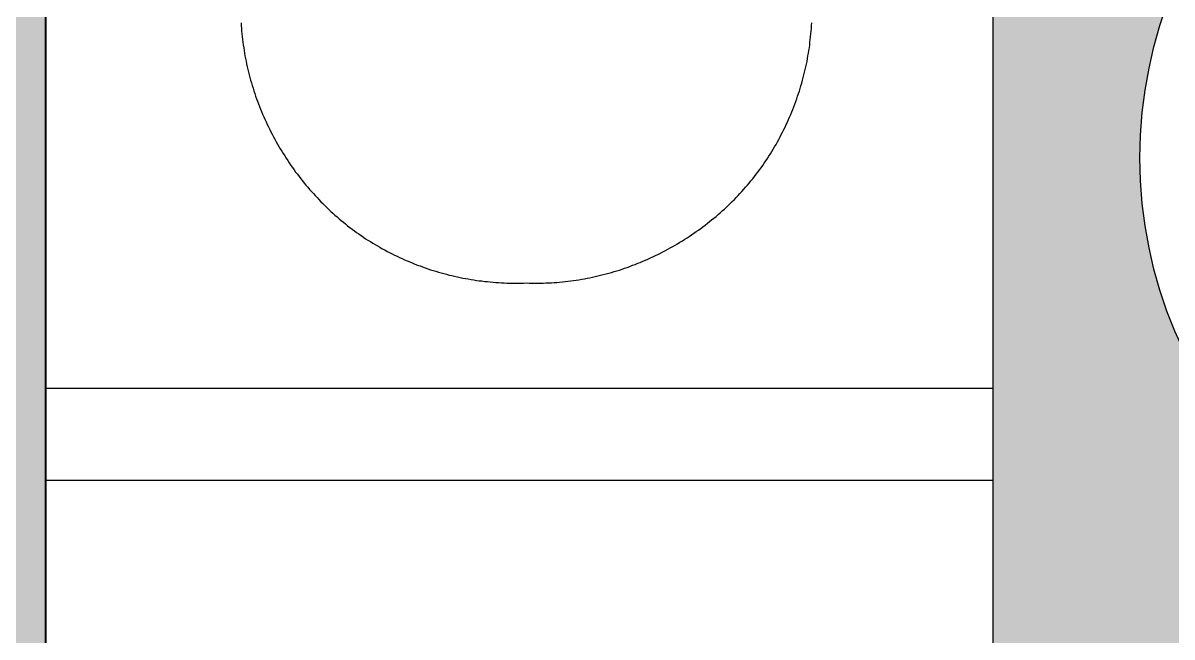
# Model space of a CAD drawing. Header units: millimetres. Extents: x 691 to 18605, y 670 to 10026.
# Drawn here: x 4125.04 to 4153.59, y 5826.26 to 5841.5 of the extents above; entities that cross this region are included whole.
import ezdxf

# ---------------------------------------------------------------- set-up
doc = ezdxf.new("R2010")
doc.units = ezdxf.units.MM

# ---------------------------------------------------------------- blocks, each defined once
blk = doc.blocks.new('BORNERA TIERRA')
at = {"true_color": 0x636466}
h = blk.add_hatch(color=251, dxfattribs=at)
h.dxf.hatch_style = 1
h.paths.add_polyline_path([(0, -30.69), (-4.29, -30.69), (-4.29, -22.11), (0, -22.11), (0, -18.6061, -0.414214), (-3.7561, -14.85, -0.414214), (0, -11.0939), (0, -9.4515), (-5, -9.4515), (-5, -43.3485), (0, -43.3485), (0, -41.7061, -0.414214), (-3.7561, -37.95, -0.414214), (0, -34.1939)])
h.paths.add_polyline_path([(0, -4.5579), (-5, -4.5579), (-5, -8.5394), (0, -8.5394)])
h.paths.add_polyline_path([(0, 0), (-5, 0), (-5, -3.3), (0, -3.3)])
h.paths.add_polyline_path([(0, -44.2606), (-5, -44.2606), (-5, -48.2421), (0, -48.2421)])
h.paths.add_polyline_path([(0, -49.5), (-5, -49.5), (-5, -52.8), (0, -52.8)])
h = blk.add_hatch(color=251, dxfattribs=at)
h.dxf.hatch_style = 1
h.paths.add_polyline_path([(5, 0), (0, 0), (0, -3.3), (5, -3.3)])
h.paths.add_polyline_path([(5, -4.5579), (0, -4.5579), (0, -8.5394), (5, -8.5394)])
h.paths.add_polyline_path([(5, -9.4515), (0, -9.4515), (0, -11.0939, -0.414214), (3.7561, -14.85, -0.414214), (0, -18.6061), (0, -22.11), (4.29, -22.11), (4.29, -30.69), (0, -30.69), (0, -34.1939, -0.414214), (3.7561, -37.95, -0.414214), (0, -41.7061), (0, -43.3485), (5, -43.3485)])
h.paths.add_polyline_path([(5, -44.2606), (0, -44.2606), (0, -48.2421), (5, -48.2421)])
h.paths.add_polyline_path([(5, -49.5), (0, -49.5), (0, -52.8), (5, -52.8)])
at = {"color": 250, "linetype": 'Continuous'}
for p, q in [((-5, 0), (-5, -52.8)), ((5, 0), (5, -52.8))]:
    blk.add_line(p, q, dxfattribs=at)
at = {"color": 253, "linetype": 'Continuous'}
blk.add_circle((0, -37.95), 3.7561, dxfattribs=at)
blk = doc.blocks.new('FRENO DE BORNERA')
at = {"color": 9, "linetype": 'Continuous', "true_color": 0xc7c8ca}
blk.add_line((-4, -36.7707), (4, -36.7707), dxfattribs=at)
blk.add_lwpolyline([(-4, 0), (4, 0), (4, -45), (-4, -45)], close=True, dxfattribs=at)
at = {"color": 9, "true_color": 0xc7c8ca}
blk.add_lwpolyline([(-2.3496, -32.9088), (-2.3483, -32.9326), (-2.347, -32.9564), (-2.3443, -32.9789), (-2.3417, -33.0027), (-2.3404, -33.0252), (-2.3377, -33.049), (-2.3337, -33.0728), (-2.3311, -33.0953), (-2.3271, -33.1191), (-2.3245, -33.1416), (-2.3205, -33.1654), (-2.3166, -33.1878), (-2.3113, -33.2117), (-2.3073, -33.2341), (-2.302, -33.2566), (-2.2967, -33.2804), (-2.2914, -33.3029), (-2.2861, -33.3254), (-2.2808, -33.3479), (-2.2742, -33.3704), (-2.2689, -33.3928), (-2.2623, -33.4166), (-2.2557, -33.4391), (-2.2478, -33.4603), (-2.2412, -33.4828), (-2.2332, -33.5052), (-2.2266, -33.5277), (-2.2187, -33.5502), (-2.2108, -33.5714), (-2.2015, -33.5939), (-2.1936, -33.6163), (-2.1843, -33.6375), (-2.1764, -33.6587), (-2.1671, -33.6811), (-2.1579, -33.7023), (-2.1486, -33.7235), (-2.138, -33.7446), (-2.1288, -33.7671), (-2.1182, -33.7883), (-2.1076, -33.8094), (-2.097, -33.8293), (-2.0864, -33.8504), (-2.0759, -33.8716), (-2.064, -33.8914), (-2.0534, -33.9126), (-2.0415, -33.9324), (-2.0296, -33.9536), (-2.0177, -33.9734), (-2.0058, -33.9933), (-1.9939, -34.0131), (-1.9806, -34.0329), (-1.9674, -34.0528), (-1.9555, -34.0726), (-1.9423, -34.0924), (-1.9291, -34.1123), (-1.9145, -34.1308), (-1.9013, -34.1493), (-1.8881, -34.1691), (-1.8735, -34.1877), (-1.859, -34.2062), (-1.8444, -34.2247), (-1.8299, -34.2432), (-1.8153, -34.2617), (-1.8008, -34.2802), (-1.7849, -34.2974), (-1.7704, -34.3159), (-1.7545, -34.3331), (-1.7386, -34.3503), (-1.7227, -34.3675), (-1.7069, -34.3847), (-1.691, -34.4019), (-1.6751, -34.4191), (-1.6579, -34.435), (-1.6421, -34.4522), (-1.6249, -34.468), (-1.6077, -34.4839), (-1.5905, -34.5011), (-1.5733, -34.5156), (-1.5561, -34.5315), (-1.5389, -34.5474), (-1.5217, -34.5632), (-1.5032, -34.5778), (-1.4847, -34.5923), (-1.4675, -34.6069), (-1.449, -34.6214), (-1.4305, -34.636), (-1.412, -34.6505), (-1.3921, -34.6638), (-1.3736, -34.6783), (-1.3551, -34.6915), (-1.3353, -34.7048), (-1.3154, -34.718), (-1.2969, -34.7312), (-1.2771, -34.7431), (-1.2572, -34.7563), (-1.2374, -34.7682), (-1.2176, -34.7801), (-1.1977, -34.792), (-1.1766, -34.8039), (-1.1567, -34.8158), (-1.1356, -34.8264), (-1.1157, -34.8383), (-1.0946, -34.8489), (-1.0734, -34.8595), (-1.0522, -34.8701), (-1.0311, -34.8793), (-1.0099, -34.8899), (-0.9888, -34.8992), (-0.9676, -34.9097), (-0.9464, -34.919), (-0.924, -34.9269), (-0.9028, -34.9362), (-0.8816, -34.9455), (-0.8592, -34.9534), (-0.8367, -34.9613), (-0.8155, -34.9693), (-0.793, -34.9772), (-0.7705, -34.9851), (-0.7481, -34.9931), (-0.7269, -34.9997), (-0.7044, -35.0063), (-0.6819, -35.0129), (-0.6595, -35.0195), (-0.6357, -35.0261), (-0.6132, -35.0314), (-0.5907, -35.038), (-0.5682, -35.0433), (-0.5457, -35.0486), (-0.5219, -35.0539), (-0.4994, -35.0579), (-0.4756, -35.0632), (-0.4531, -35.0671), (-0.4307, -35.0711), (-0.4069, -35.0751), (-0.3844, -35.079), (-0.3606, -35.083), (-0.3368, -35.0856), (-0.3143, -35.0883), (-0.2905, -35.0922), (-0.268, -35.0936), (-0.2442, -35.0962), (-0.2204, -35.0989), (-0.1966, -35.1002), (-0.1741, -35.1015), (-0.1503, -35.1028), (-0.1265, -35.1042), (-0.104, -35.1055), (-0.0802, -35.1055), (-0.0564, -35.1055), (-0.0326, -35.1055), (-0.0101, -35.1055), (0.0137, -35.1055), (0.0375, -35.1055), (0.0613, -35.1042), (0.0838, -35.1055), (0.1076, -35.1055), (0.1314, -35.1055), (0.1552, -35.1055), (0.1777, -35.1055), (0.2015, -35.1055), (0.2253, -35.1042), (0.2491, -35.1042), (0.2716, -35.1028), (0.2954, -35.1015), (0.3192, -35.1002), (0.3417, -35.0975), (0.3655, -35.0949), (0.3893, -35.0936), (0.4118, -35.0909), (0.4356, -35.087), (0.4581, -35.0843), (0.4819, -35.0803), (0.5043, -35.0777), (0.5281, -35.0737), (0.5506, -35.0698), (0.5744, -35.0645), (0.5969, -35.0605), (0.6194, -35.0552), (0.6432, -35.0513), (0.6657, -35.046), (0.6882, -35.0393), (0.7107, -35.0341), (0.7345, -35.0288), (0.7569, -35.0222), (0.7794, -35.0155), (0.8019, -35.0089), (0.8244, -35.0023), (0.8469, -34.9957), (0.8694, -34.9878), (0.8905, -34.9798), (0.913, -34.9732), (0.9355, -34.9653), (0.9566, -34.956), (0.9791, -34.9481), (1.0016, -34.9388), (1.0228, -34.9309), (1.0439, -34.9216), (1.0664, -34.9124), (1.0876, -34.9031), (1.1087, -34.8939), (1.1299, -34.8833), (1.151, -34.8727), (1.1722, -34.8635), (1.1934, -34.8529), (1.2145, -34.8423), (1.2357, -34.8304), (1.2555, -34.8198), (1.2767, -34.8092), (1.2965, -34.7973), (1.3177, -34.7854), (1.3375, -34.7735), (1.3574, -34.7616), (1.3785, -34.7497), (1.3984, -34.7365), (1.4182, -34.7246), (1.4367, -34.7114), (1.4565, -34.6981), (1.4764, -34.6849), (1.4949, -34.6717), (1.5147, -34.6585), (1.5332, -34.6439), (1.5518, -34.6307), (1.5716, -34.6161), (1.5901, -34.6016), (1.6086, -34.5871), (1.6258, -34.5725), (1.6443, -34.558), (1.6629, -34.5434), (1.68, -34.5275), (1.6986, -34.5117), (1.7158, -34.4971), (1.7329, -34.4813), (1.7501, -34.4654), (1.7673, -34.4495), (1.7845, -34.4323), (1.8004, -34.4165), (1.8176, -34.3993), (1.8335, -34.3834), (1.8493, -34.3662), (1.8652, -34.349), (1.8811, -34.3318), (1.8969, -34.3146), (1.9128, -34.2974), (1.9287, -34.2789), (1.9432, -34.2617), (1.9578, -34.2432), (1.9723, -34.2247), (1.9869, -34.2062), (2.0014, -34.1877), (2.016, -34.1691), (2.0292, -34.1506), (2.0437, -34.1321), (2.057, -34.1123), (2.0702, -34.0938), (2.0834, -34.0739), (2.0966, -34.0554), (2.1085, -34.0356), (2.1218, -34.0157), (2.1337, -33.9959), (2.1456, -33.9761), (2.1575, -33.9549), (2.1694, -33.9351), (2.1813, -33.9152), (2.1932, -33.8941), (2.2038, -33.8729), (2.2143, -33.8531), (2.2249, -33.8319), (2.2355, -33.8107), (2.2461, -33.7896), (2.2553, -33.7684), (2.2659, -33.7473), (2.2752, -33.7261), (2.2844, -33.7049), (2.2937, -33.6825), (2.3029, -33.6613), (2.3122, -33.6401), (2.3201, -33.6177), (2.3281, -33.5952), (2.336, -33.574), (2.3439, -33.5515), (2.3519, -33.5291), (2.3598, -33.5066), (2.3664, -33.4854), (2.373, -33.4629), (2.3796, -33.4404), (2.3863, -33.418), (2.3929, -33.3942), (2.3995, -33.3717), (2.4048, -33.3492), (2.4101, -33.3267), (2.4154, -33.3042), (2.4206, -33.2804), (2.4259, -33.2579), (2.4312, -33.2355), (2.4352, -33.2117), (2.4392, -33.1892), (2.4431, -33.1654), (2.4471, -33.1429), (2.4511, -33.1191), (2.4537, -33.0966), (2.4564, -33.0728), (2.459, -33.049), (2.4616, -33.0265), (2.4643, -33.0027), (2.4669, -32.9789), (2.4683, -32.9564), (2.4696, -32.9326), (2.4709, -32.9088)], dxfattribs=at)
at = {"color": 9, "linetype": 'Continuous', "true_color": 0xc7c8ca}
blk.add_lwpolyline([(4, -35.9946), (-4, -35.9946)], dxfattribs=at)

msp = doc.modelspace()

# ---------------------------------------------------------------- block references
at = {"color": 0, "xscale": 2.941853874870019, "yscale": 2.941853874870019, "zscale": 2.941853874870019}
for name, p in [('BORNERA TIERRA', (4110.894, 5949.796)), ('BORNERA TIERRA', (4163.847, 5949.796)), ('FRENO DE BORNERA', (4137.37, 5938.323))]:
    msp.add_blockref(name, p, dxfattribs=at)

doc.saveas('drawing.dxf')
